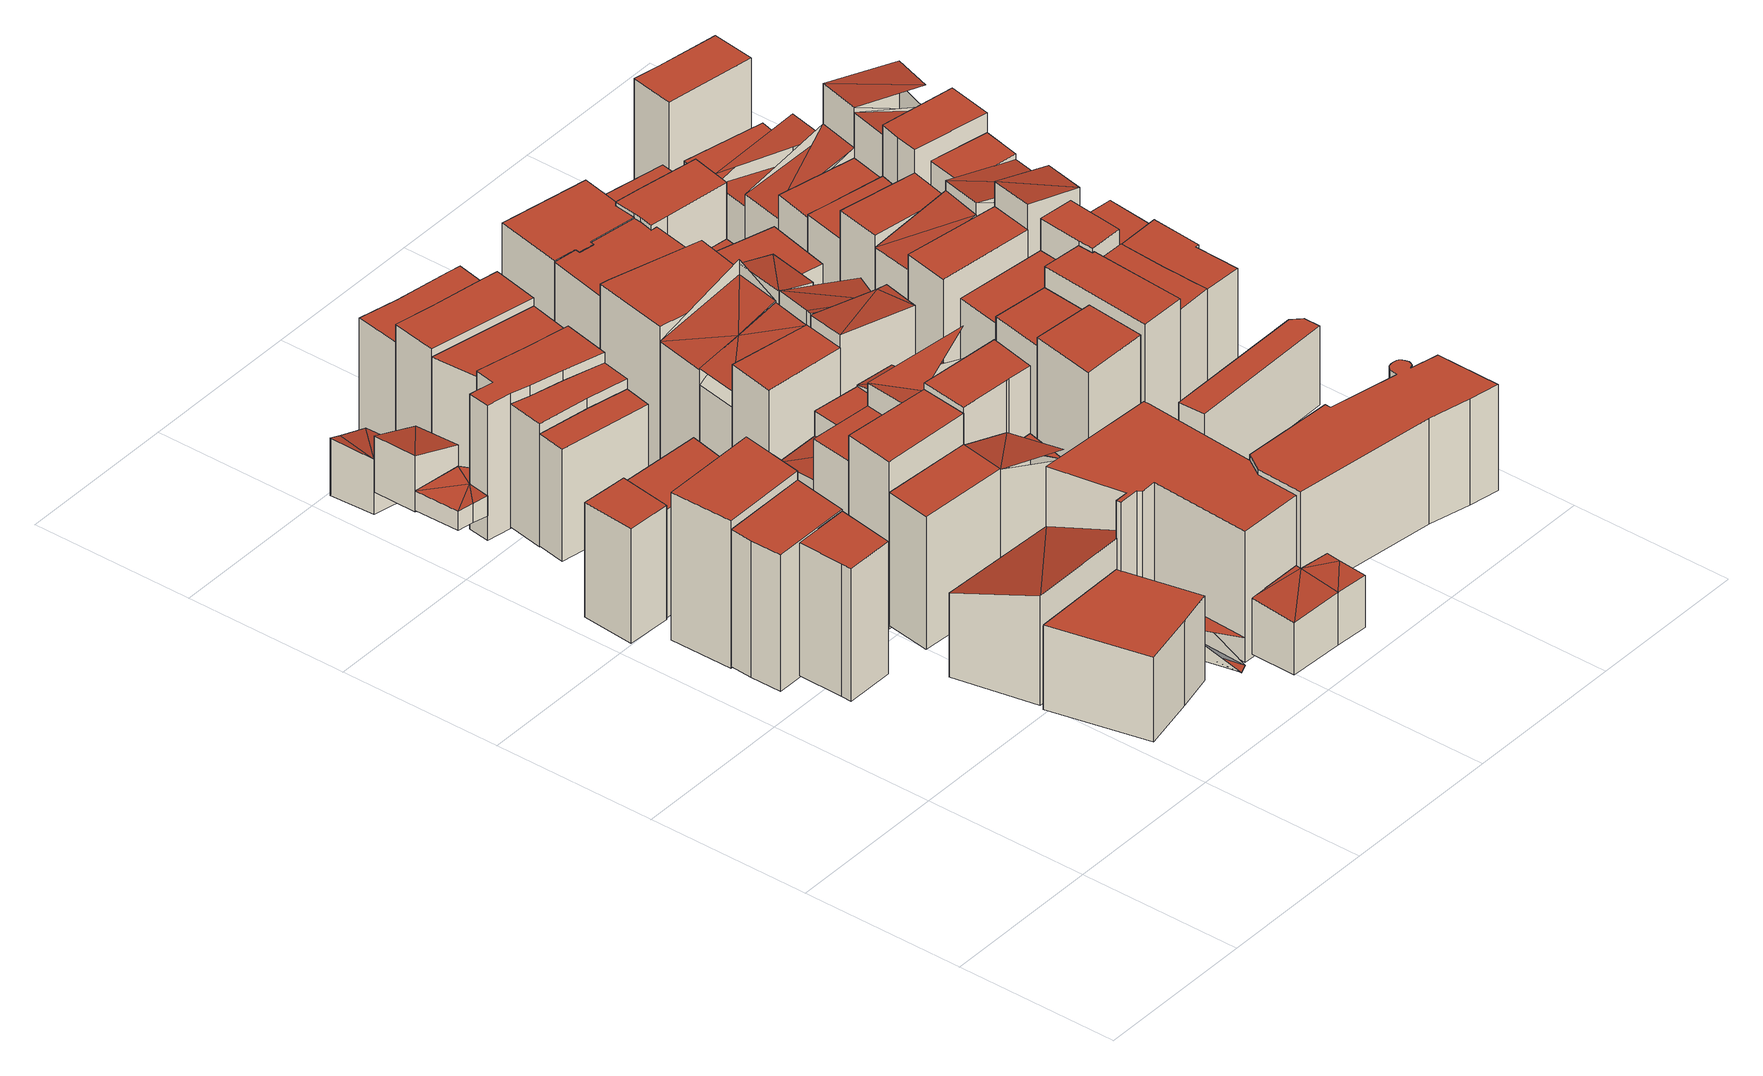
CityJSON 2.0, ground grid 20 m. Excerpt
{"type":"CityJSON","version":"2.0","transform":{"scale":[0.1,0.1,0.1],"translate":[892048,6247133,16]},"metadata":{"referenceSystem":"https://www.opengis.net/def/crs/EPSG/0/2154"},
"CityObjects":{
"building1":{"type":"Building","attributes":{"class":"Building"},"children":["building1-1"]},
"building1-1":{"type":"BuildingPart","parents":["building1"],"geometry":[{"type":"Solid","lod":"2.2","boundaries":[[[[0,1,2,3,4]],[[5,6,7,8,9]],[[9,8,3,4]],[[8,7,2,3]],[[7,6,1,2]],[[6,5,0,1]],[[5,9,4,0]]]],"semantics":{"surfaces":[{"type":"GroundSurface"},{"type":"RoofSurface"},{"type":"WallSurface","on_footprint_edge":true}],"values":[[0,1,2,2,2,2,2]]}}]},
"building2":{"type":"Building","attributes":{"class":"Building"},"children":["building2-1"]},
"building2-1":{"type":"BuildingPart","parents":["building2"],"geometry":[{"type":"Solid","lod":"2.2","boundaries":[[[[10,11,12,13,14]],[[15,16,17,18,19]],[[19,18,13,14]],[[18,17,12,13]],[[17,16,11,12]],[[16,15,10,11]],[[15,19,14,10]]]],"semantics":{"surfaces":[{"type":"GroundSurface"},{"type":"RoofSurface"},{"type":"WallSurface","on_footprint_edge":true}],"values":[[0,1,2,2,2,2,2]]}}]},
"building3":{"type":"Building","attributes":{"class":"Building"},"children":["building3-1"]},
"building3-1":{"type":"BuildingPart","parents":["building3"],"geometry":[{"type":"Solid","lod":"2.2","boundaries":[[[[20,21,22,23,24]],[[25,26,27,28,29]],[[29,28,23,24]],[[28,27,22,23]],[[27,26,21,22]],[[26,25,20,21]],[[25,29,24,20]]]],"semantics":{"surfaces":[{"type":"GroundSurface"},{"type":"RoofSurface"},{"type":"WallSurface","on_footprint_edge":true}],"values":[[0,1,2,2,2,2,2]]}}]},
"building4":{"type":"Building","attributes":{"class":"Building"},"children":["building4-1"]},
"building4-1":{"type":"BuildingPart","parents":["building4"],"geometry":[{"type":"Solid","lod":"2.2","boundaries":[[[[30,31,32,33]],[[34,35,36,37]],[[37,36,32,33]],[[36,35,31,32]],[[35,34,30,31]],[[34,37,33,30]]]],"semantics":{"surfaces":[{"type":"GroundSurface"},{"type":"RoofSurface"},{"type":"WallSurface","on_footprint_edge":true}],"values":[[0,1,2,2,2,2]]}}]},
"building5":{"type":"Building","attributes":{"class":"Building"},"children":["building5-1"]},
"building5-1":{"type":"BuildingPart","parents":["building5"],"geometry":[{"type":"Solid","lod":"2.2","boundaries":[[[[38,39,40,41]],[[42,43,44,45]],[[45,44,40,41]],[[44,43,39,40]],[[43,42,38,39]],[[42,45,41,38]]]],"semantics":{"surfaces":[{"type":"GroundSurface"},{"type":"RoofSurface"},{"type":"WallSurface","on_footprint_edge":true}],"values":[[0,1,2,2,2,2]]}}]},
"building6":{"type":"Building","attributes":{"class":"Building"},"children":["building6-1"]},
"building6-1":{"type":"BuildingPart","parents":["building6"],"geometry":[{"type":"Solid","lod":"2.2","boundaries":[[[[46,47,48,49,50]],[[51,52,53,54,55]],[[55,54,49,50]],[[54,53,48,49]],[[53,52,47,48]],[[52,51,46,47]],[[51,55,50,46]]]],"semantics":{"surfaces":[{"type":"GroundSurface"},{"type":"RoofSurface"},{"type":"WallSurface","on_footprint_edge":true}],"values":[[0,1,2,2,2,2,2]]}}]},
"building7":{"type":"Building","attributes":{"class":"Building"},"children":["building7-1"]},
"building7-1":{"type":"BuildingPart","parents":["building7"],"geometry":[{"type":"Solid","lod":"2.2","boundaries":[[[[56,57,58]],[[59,60,56]],[[59,56,61]],[[61,56,62]],[[58,62,56]],[[63,64,65,66,67,68,69]],[[58,57,68,69]],[[57,56,67,68]],[[56,60,66,67]],[[60,59,65,66]],[[59,61,64,65]],[[61,62,63,64]],[[62,58,69,63]]]],"semantics":{"surfaces":[{"type":"RoofSurface","rf_azimuth":214.14,"rf_slope":2.42},{"type":"GroundSurface"},{"type":"WallSurface","on_footprint_edge":true}],"values":[[0,0,0,0,0,1,2,2,2,2,2,2,2]]}}]},
"building8":{"type":"Building","attributes":{"class":"Building"},"children":["building8-1"]},
"building8-1":{"type":"BuildingPart","parents":["building8"],"geometry":[{"type":"Solid","lod":"2.2","boundaries":[[[[70,71,72]],[[73,72,71]],[[74,75,76,77]],[[73,71,76,77]],[[71,70,75,76]],[[70,72,74,75]],[[72,73,77,74]]]],"semantics":{"surfaces":[{"type":"RoofSurface","rf_azimuth":1.36,"rf_slope":14.33},{"type":"GroundSurface"},{"type":"WallSurface","on_footprint_edge":true}],"values":[[0,0,1,2,2,2,2]]}}]},
"building9":{"type":"Building","attributes":{"class":"Building"},"children":["building9-1"]},
"building9-1":{"type":"BuildingPart","parents":["building9"],"geometry":[{"type":"Solid","lod":"2.2","boundaries":[[[[78,79,80]],[[81,80,79]],[[82,83,84,85]],[[81,79,84,85]],[[79,78,83,84]],[[78,80,82,83]],[[80,81,85,82]]]],"semantics":{"surfaces":[{"type":"RoofSurface","rf_azimuth":89.77,"rf_slope":17.26},{"type":"GroundSurface"},{"type":"WallSurface","on_footprint_edge":true}],"values":[[0,0,1,2,2,2,2]]}}]},
"building10":{"type":"Building","attributes":{"class":"Building"},"children":["building10-1"]},
"building10-1":{"type":"BuildingPart","parents":["building10"],"geometry":[{"type":"Solid","lod":"2.2","boundaries":[[[[86,87,88]],[[89,88,87]],[[90,88,89]],[[91,92,93,94,95]],[[90,89,94,95]],[[89,87,93,94]],[[87,86,92,93]],[[86,88,91,92]],[[88,90,95,91]]]],"semantics":{"surfaces":[{"type":"RoofSurface","rf_azimuth":351.5,"rf_slope":15.85},{"type":"GroundSurface"},{"type":"WallSurface","on_footprint_edge":true}],"values":[[0,0,0,1,2,2,2,2,2]]}}]},
"building11":{"type":"Building","attributes":{"class":"Building"},"children":["building11-1"]},
"building11-1":{"type":"BuildingPart","parents":["building11"],"geometry":[{"type":"Solid","lod":"2.2","boundaries":[[[[96,97,98,99]],[[100,101,102,103]],[[103,102,98,99]],[[102,101,97,98]],[[101,100,96,97]],[[100,103,99,96]]]],"semantics":{"surfaces":[{"type":"GroundSurface"},{"type":"RoofSurface"},{"type":"WallSurface","on_footprint_edge":true}],"values":[[0,1,2,2,2,2]]}}]},
"building12":{"type":"Building","attributes":{"class":"Building"},"children":["building12-1"]},
"building12-1":{"type":"BuildingPart","parents":["building12"],"geometry":[{"type":"Solid","lod":"2.2","boundaries":[[[[104,105,106,107,108]],[[109,110,111,112,113]],[[113,112,107,108]],[[112,111,106,107]],[[111,110,105,106]],[[110,109,104,105]],[[109,113,108,104]]]],"semantics":{"surfaces":[{"type":"GroundSurface"},{"type":"RoofSurface"},{"type":"WallSurface","on_footprint_edge":true}],"values":[[0,1,2,2,2,2,2]]}}]},
"building13":{"type":"Building","attributes":{"class":"Building"},"children":["building13-1"]},
"building13-1":{"type":"BuildingPart","parents":["building13"],"geometry":[{"type":"Solid","lod":"2.2","boundaries":[[[[114,115,116,117]],[[118,119,120,121]],[[121,120,116,117]],[[120,119,115,116]],[[119,118,114,115]],[[118,121,117,114]]]],"semantics":{"surfaces":[{"type":"GroundSurface"},{"type":"RoofSurface"},{"type":"WallSurface","on_footprint_edge":true}],"values":[[0,1,2,2,2,2]]}}]},
"building14":{"type":"Building","attributes":{"class":"Building"},"children":["building14-1"]},
"building14-1":{"type":"BuildingPart","parents":["building14"],"geometry":[{"type":"MultiSurface","lod":"2.2","boundaries":[[[122,123,124]],[[125,126,127]],[[126,128,129,130]],[[125,123,129,130]],[[123,122,128,129]],[[122,126,128]],[[125,130,126]]],"semantics":{"surfaces":[{"type":"RoofSurface","rf_azimuth":191.94,"rf_slope":2.48},{"type":"RoofSurface","rf_azimuth":275.16,"rf_slope":9.39},{"type":"GroundSurface"},{"type":"WallSurface","on_footprint_edge":true}],"values":[0,1,2,3,3,3,3]}}]},
"building15":{"type":"Building","attributes":{"class":"Building"},"children":["building15-1"]},
"building15-1":{"type":"BuildingPart","parents":["building15"],"geometry":[{"type":"Solid","lod":"2.2","boundaries":[[[[131,132,133,134]],[[135,136,137,138]],[[138,137,133,134]],[[137,136,132,133]],[[136,135,131,132]],[[135,138,134,131]]]],"semantics":{"surfaces":[{"type":"GroundSurface"},{"type":"RoofSurface"},{"type":"WallSurface","on_footprint_edge":true}],"values":[[0,1,2,2,2,2]]}}]},
"building16":{"type":"Building","attributes":{"class":"Building"},"children":["building16-1"]},
"building16-1":{"type":"BuildingPart","parents":["building16"],"geometry":[{"type":"Solid","lod":"2.2","boundaries":[[[[139,140,141,142,143,144,145]],[[146,147,148,149,150,151,152]],[[152,151,144,145]],[[151,150,143,144]],[[150,149,142,143]],[[149,148,141,142]],[[148,147,140,141]],[[147,146,139,140]],[[146,152,145,139]]]],"semantics":{"surfaces":[{"type":"GroundSurface"},{"type":"RoofSurface"},{"type":"WallSurface","on_footprint_edge":true}],"values":[[0,1,2,2,2,2,2,2,2]]}}]},
"building17":{"type":"Building","attributes":{"class":"Building"},"children":["building17-1"]},
"building17-1":{"type":"BuildingPart","parents":["building17"],"geometry":[{"type":"Solid","lod":"2.2","boundaries":[[[[153,154,155,156,157,158,159,160,161,162]],[[163,164,165,166,167,168,169,170,171,172]],[[172,171,161,162]],[[171,170,160,161]],[[170,169,159,160]],[[169,168,158,159]],[[168,167,157,158]],[[167,166,156,157]],[[166,165,155,156]],[[165,164,154,155]],[[164,163,153,154]],[[163,172,162,153]]]],"semantics":{"surfaces":[{"type":"GroundSurface"},{"type":"RoofSurface"},{"type":"WallSurface","on_footprint_edge":true}],"values":[[0,1,2,2,2,2,2,2,2,2,2,2]]}}]},
"building18":{"type":"Building","attributes":{"class":"Building"},"children":["building18-1"]},
"building18-1":{"type":"BuildingPart","parents":["building18"],"geometry":[{"type":"Solid","lod":"2.2","boundaries":[[[[173,174,175]],[[176,175,174]],[[177,178,179,180]],[[176,174,179,180]],[[174,173,178,179]],[[173,175,177,178]],[[175,176,180,177]]]],"semantics":{"surfaces":[{"type":"RoofSurface","rf_azimuth":120.51,"rf_slope":11.02},{"type":"GroundSurface"},{"type":"WallSurface","on_footprint_edge":true}],"values":[[0,0,1,2,2,2,2]]}}]},
"building19":{"type":"Building","attributes":{"class":"Building"},"children":["building19-1"]},
"building19-1":{"type":"BuildingPart","parents":["building19"],"geometry":[{"type":"Solid","lod":"2.2","boundaries":[[[[181,182,183]],[[182,181,184]],[[185,183,182]],[[185,182,186]],[[186,187,185]],[[187,188,189,190,191,192,193]],[[186,182,192,193]],[[182,184,191,192]],[[184,181,190,191]],[[181,183,189,190]],[[183,185,188,189]],[[185,187,188]],[[186,193,187]]]],"semantics":{"surfaces":[{"type":"RoofSurface","rf_azimuth":339.1,"rf_slope":5.64},{"type":"GroundSurface"},{"type":"WallSurface","on_footprint_edge":true}],"values":[[0,0,0,0,0,1,2,2,2,2,2,2,2]]}}]},
"building20":{"type":"Building","attributes":{"class":"Building"},"children":["building20-1"]},
"building20-1":{"type":"BuildingPart","parents":["building20"],"geometry":[{"type":"Solid","lod":"2.2","boundaries":[[[[194,195,196,197,198,199]],[[200,201,202,203,204,205]],[[205,204,198,199]],[[204,203,197,198]],[[203,202,196,197]],[[202,201,195,196]],[[201,200,194,195]],[[200,205,199,194]]]],"semantics":{"surfaces":[{"type":"GroundSurface"},{"type":"RoofSurface"},{"type":"WallSurface","on_footprint_edge":true}],"values":[[0,1,2,2,2,2,2,2]]}}]},
"building21":{"type":"Building","attributes":{"class":"Building"},"children":["building21-1"]},
"building21-1":{"type":"BuildingPart","parents":["building21"],"geometry":[{"type":"Solid","lod":"2.2","boundaries":[[[[206,207,208]],[[209,210,211]],[[212,209,211]],[[206,211,210]],[[211,206,208]],[[208,213,211]],[[214,215,216,217,218,219,220,221]],[[208,207,220,221]],[[207,206,219,220]],[[206,210,218,219]],[[210,209,217,218]],[[209,212,216,217]],[[212,211,215,216]],[[211,213,214,215]],[[213,208,221,214]]]],"semantics":{"surfaces":[{"type":"RoofSurface","rf_azimuth":265.95,"rf_slope":5.2},{"type":"GroundSurface"},{"type":"WallSurface","on_footprint_edge":true}],"values":[[0,0,0,0,0,0,1,2,2,2,2,2,2,2,2]]}}]},
"building22":{"type":"Building","attributes":{"class":"Building"},"children":["building22-1"]},
"building22-1":{"type":"BuildingPart","parents":["building22"],"geometry":[{"type":"Solid","lod":"2.2","boundaries":[[[[222,223,224,225]],[[226,227,228,229]],[[229,228,224,225]],[[228,227,223,224]],[[227,226,222,223]],[[226,229,225,222]]]],"semantics":{"surfaces":[{"type":"GroundSurface"},{"type":"RoofSurface"},{"type":"WallSurface","on_footprint_edge":true}],"values":[[0,1,2,2,2,2]]}}]},
"building23":{"type":"Building","attributes":{"class":"Building"},"children":["building23-1"]},
"building23-1":{"type":"BuildingPart","parents":["building23"],"geometry":[{"type":"Solid","lod":"2.2","boundaries":[[[[230,231,232,233,234,235,236,237,238,239,240,241,242]],[[243,244,245,246,247,248,249,250,251,252,253,254,255]],[[255,254,241,242]],[[254,253,240,241]],[[253,252,239,240]],[[252,251,238,239]],[[251,250,237,238]],[[250,249,236,237]],[[249,248,235,236]],[[248,247,234,235]],[[247,246,233,234]],[[246,245,232,233]],[[245,244,231,232]],[[244,243,230,231]],[[243,255,242,230]]]],"semantics":{"surfaces":[{"type":"GroundSurface"},{"type":"RoofSurface"},{"type":"WallSurface","on_footprint_edge":true}],"values":[[0,1,2,2,2,2,2,2,2,2,2,2,2,2,2]]}}]},
"building24":{"type":"Building","attributes":{"class":"Building"},"children":["building24-1"]},
"building24-1":{"type":"BuildingPart","parents":["building24"],"geometry":[{"type":"MultiSurface","lod":"2.2","boundaries":[[[256,257,258]],[[259,260,261]],[[262,259,261]],[[258,263,256]],[[264,265,266,267,268,269]],[[258,257,268,269]],[[257,256,267,268]],[[256,259,266,267]],[[259,262,265,266]],[[262,261,264,265]],[[261,258,269,264]]],"semantics":{"surfaces":[{"type":"RoofSurface","rf_azimuth":349.62,"rf_slope":15.79},{"type":"RoofSurface","rf_azimuth":190.73,"rf_slope":2.85},{"type":"GroundSurface"},{"type":"WallSurface","on_footprint_edge":true}],"values":[0,1,1,0,2,3,3,3,3,3,3]}}]},
"building25":{"type":"Building","attributes":{"class":"Building"},"children":["building25-1"]},
"building25-1":{"type":"BuildingPart","parents":["building25"],"geometry":[{"type":"Solid","lod":"2.2","boundaries":[[[[270,271,272,273,274,275]],[[276,277,278,279,280,281]],[[281,280,274,275]],[[280,279,273,274]],[[279,278,272,273]],[[278,277,271,272]],[[277,276,270,271]],[[276,281,275,270]]]],"semantics":{"surfaces":[{"type":"GroundSurface"},{"type":"RoofSurface"},{"type":"WallSurface","on_footprint_edge":true}],"values":[[0,1,2,2,2,2,2,2]]}}]},
"building26":{"type":"Building","attributes":{"class":"Building"},"children":["building26-1"]},
"building26-1":{"type":"BuildingPart","parents":["building26"],"geometry":[{"type":"Solid","lod":"2.2","boundaries":[[[[282,283,284,285]],[[286,287,288,289]],[[289,288,284,285]],[[288,287,283,284]],[[287,286,282,283]],[[286,289,285,282]]]],"semantics":{"surfaces":[{"type":"GroundSurface"},{"type":"RoofSurface"},{"type":"WallSurface","on_footprint_edge":true}],"values":[[0,1,2,2,2,2]]}}]},
"building27":{"type":"Building","attributes":{"class":"Building"},"children":["building27-1"]},
"building27-1":{"type":"BuildingPart","parents":["building27"],"geometry":[{"type":"Solid","lod":"2.2","boundaries":[[[[290,291,292,293,294,295]],[[296,297,298,299,300,301]],[[301,300,294,295]],[[300,299,293,294]],[[299,298,292,293]],[[298,297,291,292]],[[297,296,290,291]],[[296,301,295,290]]]],"semantics":{"surfaces":[{"type":"GroundSurface"},{"type":"RoofSurface"},{"type":"WallSurface","on_footprint_edge":true}],"values":[[0,1,2,2,2,2,2,2]]}}]},
"building28":{"type":"Building","attributes":{"class":"Building"},"children":["building28-1"]},
"building28-1":{"type":"BuildingPart","parents":["building28"],"geometry":[{"type":"Solid","lod":"2.2","boundaries":[[[[302,303,304,305,306,307,308,309]],[[310,311,312,313,314,315,316,317]],[[317,316,308,309]],[[316,315,307,308]],[[315,314,306,307]],[[314,313,305,306]],[[313,312,304,305]],[[312,311,303,304]],[[311,310,302,303]],[[310,317,309,302]]]],"semantics":{"surfaces":[{"type":"GroundSurface"},{"type":"RoofSurface"},{"type":"WallSurface","on_footprint_edge":true}],"values":[[0,1,2,2,2,2,2,2,2,2]]}}]},
"building29":{"type":"Building","attributes":{"class":"Building"},"children":["building29-1"]},
"building29-1":{"type":"BuildingPart","parents":["building29"],"geometry":[{"type":"MultiSurface","lod":"2.2","boundaries":[[[318,319,320]],[[321,318,320]],[[322,323,324]],[[325,326,327,328,329]],[[320,319,328,329]],[[319,318,327,328]],[[318,323,326,327]],[[323,322,325,326]],[[322,320,329,325]]],"semantics":{"surfaces":[{"type":"RoofSurface","rf_azimuth":61.75,"rf_slope":1.28},{"type":"RoofSurface","rf_azimuth":349.17,"rf_slope":14.32},{"type":"GroundSurface"},{"type":"WallSurface","on_footprint_edge":true}],"values":[0,0,1,2,3,3,3,3,3]}}]},
"building30":{"type":"Building","attributes":{"class":"Building"},"children":["building30-1"]},
"building30-1":{"type":"BuildingPart","parents":["building30"],"geometry":[{"type":"MultiSurface","lod":"2.2","boundaries":[[[330,331,332]],[[333,332,331]],[[332,333,334]],[[335,336,337,338,339]],[[334,333,338,339]],[[333,340,337,338]],[[340,341,336,337]],[[341,332,335,336]],[[332,334,339,335]]],"semantics":{"surfaces":[{"type":"RoofSurface","rf_azimuth":166.73,"rf_slope":17.12},{"type":"GroundSurface"},{"type":"WallSurface","on_footprint_edge":true}],"values":[0,0,0,1,2,2,2,2,2]}}]},
"building31":{"type":"Building","attributes":{"class":"Building"},"children":["building31-1"]},
"building31-1":{"type":"BuildingPart","parents":["building31"],"geometry":[{"type":"Solid","lod":"2.2","boundaries":[[[[342,343,344]],[[345,344,343]],[[346,347,348,349]],[[345,343,348,349]],[[343,342,347,348]],[[342,344,346,347]],[[344,345,349,346]]]],"semantics":{"surfaces":[{"type":"RoofSurface","rf_azimuth":80.24,"rf_slope":13.51},{"type":"GroundSurface"},{"type":"WallSurface","on_footprint_edge":true}],"values":[[0,0,1,2,2,2,2]]}}]},
"building32":{"type":"Building","attributes":{"class":"Building"},"children":["building32-1"]},
"building32-1":{"type":"BuildingPart","parents":["building32"],"geometry":[{"type":"MultiSurface","lod":"2.2","boundaries":[[[350,351,332]],[[352,350,332]],[[353,352,332]],[[354,355,356,357,358]],[[332,351,357,358]],[[351,350,356,357]],[[350,359,355,356]],[[359,353,354,355]],[[353,332,358,354]]],"semantics":{"surfaces":[{"type":"RoofSurface","rf_azimuth":167.87,"rf_slope":19.15},{"type":"GroundSurface"},{"type":"WallSurface","on_footprint_edge":true}],"values":[0,0,0,1,2,2,2,2,2]}}]},
"building33":{"type":"Building","attributes":{"class":"Building"},"children":["building33-1"]},
"building33-1":{"type":"BuildingPart","parents":["building33"],"geometry":[{"type":"Solid","lod":"2.2","boundaries":[[[[360,361,362]],[[363,362,361]],[[364,365,366,367]],[[363,361,366,367]],[[361,360,365,366]],[[360,362,364,365]],[[362,363,367,364]]]],"semantics":{"surfaces":[{"type":"RoofSurface","rf_azimuth":58.1,"rf_slope":9.12},{"type":"GroundSurface"},{"type":"WallSurface","on_footprint_edge":true}],"values":[[0,0,1,2,2,2,2]]}}]},
"building34":{"type":"Building","attributes":{"class":"Building"},"children":["building34-1"]},
"building34-1":{"type":"BuildingPart","parents":["building34"],"geometry":[{"type":"Solid","lod":"2.2","boundaries":[[[[368,369,370]],[[371,368,372]],[[370,372,368]],[[373,374,375,376,377]],[[370,369,376,377]],[[369,368,375,376]],[[368,371,374,375]],[[371,372,373,374]],[[372,370,377,373]]]],"semantics":{"surfaces":[{"type":"RoofSurface","rf_azimuth":347.65,"rf_slope":9.28},{"type":"GroundSurface"},{"type":"WallSurface","on_footprint_edge":true}],"values":[[0,0,0,1,2,2,2,2,2]]}}]},
"building35":{"type":"Building","attributes":{"class":"Building"},"children":["building35-1"]},
"building35-1":{"type":"BuildingPart","parents":["building35"],"geometry":[{"type":"Solid","lod":"2.2","boundaries":[[[[378,379,380,381,382]],[[383,384,385,386,387]],[[387,386,381,382]],[[386,385,380,381]],[[385,384,379,380]],[[384,383,378,379]],[[383,387,382,378]]]],"semantics":{"surfaces":[{"type":"GroundSurface"},{"type":"RoofSurface"},{"type":"WallSurface","on_footprint_edge":true}],"values":[[0,1,2,2,2,2,2]]}}]},
"building36":{"type":"Building","attributes":{"class":"Building"},"children":["building36-1"]},
"building36-1":{"type":"BuildingPart","parents":["building36"],"geometry":[{"type":"Solid","lod":"2.2","boundaries":[[[[388,389,390,391]],[[392,393,394,395]],[[395,394,390,391]],[[394,393,389,390]],[[393,392,388,389]],[[392,395,391,388]]]],"semantics":{"surfaces":[{"type":"GroundSurface"},{"type":"RoofSurface"},{"type":"WallSurface","on_footprint_edge":true}],"values":[[0,1,2,2,2,2]]}}]},
"building37":{"type":"Building","attributes":{"class":"Building"},"children":["building37-1"]},
"building37-1":{"type":"BuildingPart","parents":["building37"],"geometry":[{"type":"Solid","lod":"2.2","boundaries":[[[[396,397,398]],[[399,396,398]],[[400,401,402,403]],[[398,397,402,403]],[[397,396,401,402]],[[396,399,400,401]],[[399,398,403,400]]]],"semantics":{"surfaces":[{"type":"RoofSurface","rf_azimuth":350,"rf_slope":13.06},{"type":"GroundSurface"},{"type":"WallSurface","on_footprint_edge":true}],"values":[[0,0,1,2,2,2,2]]}}]},
"building38":{"type":"Building","attributes":{"class":"Building"},"children":["building38-1"]},
"building38-1":{"type":"BuildingPart","parents":["building38"],"geometry":[{"type":"MultiSurface","lod":"2.2","boundaries":[[[404,405,406]],[[407,408,409]],[[410,408,407]],[[411,408,410]],[[412,413,414,415,416,417]],[[411,410,416,417]],[[410,407,415,416]],[[407,405,414,415]],[[405,404,413,414]],[[404,406,412,413]],[[406,411,417,412]]],"semantics":{"surfaces":[{"type":"RoofSurface","rf_azimuth":347.18,"rf_slope":13.83},{"type":"RoofSurface","rf_azimuth":349.95,"rf_slope":18.27},{"type":"GroundSurface"},{"type":"WallSurface","on_footprint_edge":true}],"values":[0,1,1,1,2,3,3,3,3,3,3]}}]},
"building39":{"type":"Building","attributes":{"class":"Building"},"children":["building39-1"]},
"building39-1":{"type":"BuildingPart","parents":["building39"],"geometry":[{"type":"Solid","lod":"2.2","boundaries":[[[[418,419,420,421,422,423,424,425,426,427,428,429,430,431,432,433,434,435,436,437,438,439,440,441]],[[442,443,444,445,446,447,448,449,450,451,452,453,454,455,456,457,458,459,460,461,462,463,464,465]],[[465,464,440,441]],[[464,463,439,440]],[[463,462,438,439]],[[462,461,437,438]],[[461,460,436,437]],[[460,459,435,436]],[[459,458,434,435]],[[458,457,433,434]],[[457,456,432,433]],[[456,455,431,432]],[[455,454,430,431]],[[454,453,429,430]],[[453,452,428,429]],[[452,451,427,428]],[[451,450,426,427]],[[450,449,425,426]],[[449,448,424,425]],[[448,447,423,424]],[[447,446,422,423]],[[446,445,421,422]],[[445,444,420,421]],[[444,443,419,420]],[[443,442,418,419]],[[442,465,441,418]]]],"semantics":{"surfaces":[{"type":"GroundSurface"},{"type":"RoofSurface"},{"type":"WallSurface","on_footprint_edge":true}],"values":[[0,1,2,2,2,2,2,2,2,2,2,2,2,2,2,2,2,2,2,2,2,2,2,2,2,2]]}}]},
"building40":{"type":"Building","attributes":{"class":"Building"},"children":["building40-1"]},
"building40-1":{"type":"BuildingPart","parents":["building40"],"geometry":[{"type":"Solid","lod":"2.2","boundaries":[[[[466,467,468,469,470,471,472,473,474,475,476,477]],[[478,479,480,481,482,483,484,485,486,487,488,489]],[[489,488,476,477]],[[488,487,475,476]],[[487,486,474,475]],[[486,485,473,474]],[[485,484,472,473]],[[484,483,471,472]],[[483,482,470,471]],[[482,481,469,470]],[[481,480,468,469]],[[480,479,467,468]],[[479,478,466,467]],[[478,489,477,466]]]],"semantics":{"surfaces":[{"type":"GroundSurface"},{"type":"RoofSurface"},{"type":"WallSurface","on_footprint_edge":true}],"values":[[0,1,2,2,2,2,2,2,2,2,2,2,2,2]]}}]},
"building41":{"type":"Building","attributes":{"class":"Building"},"children":["building41-1"]},
"building41-1":{"type":"BuildingPart","parents":["building41"],"geometry":[{"type":"Solid","lod":"2.2","boundaries":[[[[390,389,490,491]],[[492,493,494,495]],[[495,494,490,491]],[[494,493,389,490]],[[493,492,390,389]],[[492,495,491,390]]]],"semantics":{"surfaces":[{"type":"GroundSurface"},{"type":"RoofSurface"},{"type":"WallSurface","on_footprint_edge":true}],"values":[[0,1,2,2,2,2]]}}]},
"building42":{"type":"Building","attributes":{"class":"Building"},"children":["building42-1"]},
"building42-1":{"type":"BuildingPart","parents":["building42"],"geometry":[{"type":"Solid","lod":"2.2","boundaries":[[[[496,497,498,499,500,501,502,503,504,505]],[[506,507,508,509,510,511,512,513,514,515]],[[515,514,504,505]],[[514,513,503,504]],[[513,512,502,503]],[[512,511,501,502]],[[511,510,500,501]],[[510,509,499,500]],[[509,508,498,499]],[[508,507,497,498]],[[507,506,496,497]],[[506,515,505,496]]]],"semantics":{"surfaces":[{"type":"GroundSurface"},{"type":"RoofSurface"},{"type":"WallSurface","on_footprint_edge":true}],"values":[[0,1,2,2,2,2,2,2,2,2,2,2]]}}]},
"building43":{"type":"Building","attributes":{"class":"Building"},"children":["building43-1"]},
"building43-1":{"type":"BuildingPart","parents":["building43"],"geometry":[{"type":"Solid","lod":"2.2","boundaries":[[[[516,517,518,519,520,521]],[[522,523,524,525,526,527]],[[527,526,520,521]],[[526,525,519,520]],[[525,524,518,519]],[[524,523,517,518]],[[523,522,516,517]],[[522,527,521,516]]]],"semantics":{"surfaces":[{"type":"GroundSurface"},{"type":"RoofSurface"},{"type":"WallSurface","on_footprint_edge":true}],"values":[[0,1,2,2,2,2,2,2]]}}]},
"building44":{"type":"Building","attributes":{"class":"Building"},"children":["building44-1"]},
"building44-1":{"type":"BuildingPart","parents":["building44"],"geometry":[{"type":"Solid","lod":"2.2","boundaries":[[[[528,529,530,531]],[[532,533,534,535]],[[535,534,530,531]],[[534,533,529,530]],[[533,532,528,529]],[[532,535,531,528]]]],"semantics":{"surfaces":[{"type":"GroundSurface"},{"type":"RoofSurface"},{"type":"WallSurface","on_footprint_edge":true}],"values":[[0,1,2,2,2,2]]}}]},
"building45":{"type":"Building","attributes":{"class":"Building"},"children":["building45-1"]},
"building45-1":{"type":"BuildingPart","parents":["building45"],"geometry":[{"type":"Solid","lod":"2.2","boundaries":[[[[536,537,538,539,540,541]],[[542,543,544,545,546,547]],[[547,546,540,541]],[[546,545,539,540]],[[545,544,538,539]],[[544,543,537,538]],[[543,542,536,537]],[[542,547,541,536]]]],"semantics":{"surfaces":[{"type":"GroundSurface"},{"type":"RoofSurface"},{"type":"WallSurface","on_footprint_edge":true}],"values":[[0,1,2,2,2,2,2,2]]}}]},
"building46":{"type":"Building","attributes":{"class":"Building"},"children":["building46-1"]},
"building46-1":{"type":"BuildingPart","parents":["building46"],"geometry":[{"type":"Solid","lod":"2.2","boundaries":[[[[548,549,550,551,552]],[[553,554,555,556,557]],[[557,556,551,552]],[[556,555,550,551]],[[555,554,549,550]],[[554,553,548,549]],[[553,557,552,548]]]],"semantics":{"surfaces":[{"type":"GroundSurface"},{"type":"RoofSurface"},{"type":"WallSurface","on_footprint_edge":true}],"values":[[0,1,2,2,2,2,2]]}}]},
"building47":{"type":"Building","attributes":{"class":"Building"},"children":["building47-1"]},
"building47-1":{"type":"BuildingPart","parents":["building47"],"geometry":[{"type":"Solid","lod":"2.2","boundaries":[[[[558,559,560,561]],[[562,563,564,565]],[[565,564,560,561]],[[564,563,559,560]],[[563,562,558,559]],[[562,565,561,558]]]],"semantics":{"surfaces":[{"type":"GroundSurface"},{"type":"RoofSurface"},{"type":"WallSurface","on_footprint_edge":true}],"values":[[0,1,2,2,2,2]]}}]},
"building48":{"type":"Building","attributes":{"class":"Building"},"children":["building48-1"]},
"building48-1":{"type":"BuildingPart","parents":["building48"],"geometry":[{"type":"Solid","lod":"2.2","boundaries":[[[[566,567,568,569,570,571,572]],[[573,574,575,576,577,578,579]],[[579,578,571,572]],[[578,577,570,571]],[[577,576,569,570]],[[576,575,568,569]],[[575,574,567,568]],[[574,573,566,567]],[[573,579,572,566]]]],"semantics":{"surfaces":[{"type":"GroundSurface"},{"type":"RoofSurface"},{"type":"WallSurface","on_footprint_edge":true}],"values":[[0,1,2,2,2,2,2,2,2]]}}]},
"building49":{"type":"Building","attributes":{"class":"Building"},"children":["building49-1"]},
"building49-1":{"type":"BuildingPart","parents":["building49"],"geometry":[{"type":"Solid","lod":"2.2","boundaries":[[[[580,581,582,583]],[[584,585,586,587]],[[587,586,582,583]],[[586,585,581,582]],[[585,584,580,581]],[[584,587,583,580]]]],"semantics":{"surfaces":[{"type":"GroundSurface"},{"type":"RoofSurface"},{"type":"WallSurface","on_footprint_edge":true}],"values":[[0,1,2,2,2,2]]}}]},
"building50":{"type":"Building","attributes":{"class":"Building"},"children":["building50-1"]},
"building50-1":{"type":"BuildingPart","parents":["building50"],"geometry":[{"type":"Solid","lod":"2.2","boundaries":[[[[588,589,590,591,592,593,594,595]],[[596,597,598,599,600,601,602,603]],[[603,602,594,595]],[[602,601,593,594]],[[601,600,592,593]],[[600,599,591,592]],[[599,598,590,591]],[[598,597,589,590]],[[597,596,588,589]],[[596,603,595,588]]]],"semantics":{"surfaces":[{"type":"GroundSurface"},{"type":"RoofSurface"},{"type":"WallSurface","on_footprint_edge":true}],"values":[[0,1,2,2,2,2,2,2,2,2]]}}]},
"building51":{"type":"Building","attributes":{"class":"Building"},"children":["building51-1"]},
"building51-1":{"type":"BuildingPart","parents":["building51"],"geometry":[{"type":"Solid","lod":"2.2","boundaries":[[[[604,605,606]],[[607,606,605]],[[608,609,610,611]],[[607,605,610,611]],[[605,604,609,610]],[[604,606,608,609]],[[606,607,611,608]]]],"semantics":{"surfaces":[{"type":"RoofSurface","rf_azimuth":171.03,"rf_slope":13.5},{"type":"GroundSurface"},{"type":"WallSurface","on_footprint_edge":true}],"values":[[0,0,1,2,2,2,2]]}}]},
"building52":{"type":"Building","attributes":{"class":"Building"},"children":["building52-1"]},
"building52-1":{"type":"BuildingPart","parents":["building52"],"geometry":[{"type":"MultiSurface","lod":"2.2","boundaries":[[[612,613,614]],[[615,612,614]],[[436,616,617,437]],[[614,613,617,437]],[[613,612,616,617]],[[612,618,436,616]],[[618,614,437,436]]],"semantics":{"surfaces":[{"type":"RoofSurface","rf_azimuth":199.46,"rf_slope":3.14},{"type":"GroundSurface"},{"type":"WallSurface","on_footprint_edge":true}],"values":[0,0,1,2,2,2,2]}}]},
"building53":{"type":"Building","attributes":{"class":"Building"},"children":["building53-1"]},
"building53-1":{"type":"BuildingPart","parents":["building53"],"geometry":[{"type":"Solid","lod":"2.2","boundaries":[[[[619,620,621,622,623]],[[624,625,626,627,628]],[[628,627,622,623]],[[627,626,621,622]],[[626,625,620,621]],[[625,624,619,620]],[[624,628,623,619]]]],"semantics":{"surfaces":[{"type":"GroundSurface"},{"type":"RoofSurface"},{"type":"WallSurface","on_footprint_edge":true}],"values":[[0,1,2,2,2,2,2]]}}]},
"building54":{"type":"Building","attributes":{"class":"Building"},"children":["building54-1"]},
"building54-1":{"type":"BuildingPart","parents":["building54"],"geometry":[{"type":"Solid","lod":"2.2","boundaries":[[[[629,630,631,632]],[[633,634,635,636]],[[636,635,631,632]],[[635,634,630,631]],[[634,633,629,630]],[[633,636,632,629]]]],"semantics":{"surfaces":[{"type":"GroundSurface"},{"type":"RoofSurface"},{"type":"WallSurface","on_footprint_edge":true}],"values":[[0,1,2,2,2,2]]}}]},
"building55":{"type":"Building","attributes":{"class":"Building"},"children":["building55-1"]},
"building55-1":{"type":"BuildingPart","parents":["building55"],"geometry":[{"type":"Solid","lod":"2.2","boundaries":[[[[637,638,639,640,641]],[[642,643,644,645,646]],[[646,645,640,641]],[[645,644,639,640]],[[644,643,638,639]],[[643,642,637,638]],[[642,646,641,637]]]],"semantics":{"surfaces":[{"type":"GroundSurface"},{"type":"RoofSurface"},{"type":"WallSurface","on_footprint_edge":true}],"values":[[0,1,2,2,2,2,2]]}}]},
"building56":{"type":"Building","attributes":{"class":"Building"},"children":["building56-1"]},
"building56-1":{"type":"BuildingPart","parents":["building56"],"geometry":[{"type":"Solid","lod":"2.2","boundaries":[[[[647,648,649,650,651,652,653,654,655]],[[656,657,658,659,660,661,662,663,664]],[[664,663,654,655]],[[663,662,653,654]],[[662,661,652,653]],[[661,660,651,652]],[[660,659,650,651]],[[659,658,649,650]],[[658,657,648,649]],[[657,656,647,648]],[[656,664,655,647]]]],"semantics":{"surfaces":[{"type":"GroundSurface"},{"type":"RoofSurface"},{"type":"WallSurface","on_footprint_edge":true}],"values":[[0,1,2,2,2,2,2,2,2,2,2]]}}]},
"building57":{"type":"Building","attributes":{"class":"Building"},"children":["building57-1"]},
"building57-1":{"type":"BuildingPart","parents":["building57"],"geometry":[{"type":"Solid","lod":"2.2","boundaries":[[[[665,666,667,668,669,670,671,672]],[[673,674,675,676,677,678,679,680]],[[680,679,671,672]],[[679,678,670,671]],[[678,677,669,670]],[[677,676,668,669]],[[676,675,667,668]],[[675,674,666,667]],[[674,673,665,666]],[[673,680,672,665]]]],"semantics":{"surfaces":[{"type":"GroundSurface"},{"type":"RoofSurface"},{"type":"WallSurface","on_footprint_edge":true}],"values":[[0,1,2,2,2,2,2,2,2,2]]}}]},
"building58":{"type":"Building","attributes":{"class":"Building"},"children":["building58-1"]},
"building58-1":{"type":"BuildingPart","parents":["building58"],"geometry":[{"type":"Solid","lod":"2.2","boundaries":[[[[681,682,683,684]],[[685,686,687,688]],[[688,687,683,684]],[[687,686,682,683]],[[686,685,681,682]],[[685,688,684,681]]]],"semantics":{"surfaces":[{"type":"GroundSurface"},{"type":"RoofSurface"},{"type":"WallSurface","on_footprint_edge":true}],"values":[[0,1,2,2,2,2]]}}]},
"building59":{"type":"Building","attributes":{"class":"Building"},"children":["building59-1"]},
"building59-1":{"type":"BuildingPart","parents":["building59"],"geometry":[{"type":"Solid","lod":"2.2","boundaries":[[[[689,690,691]],[[692,689,691]],[[693,694,695,696]],[[691,690,695,696]],[[690,689,694,695]],[[689,692,693,694]],[[692,691,696,693]]]],"semantics":{"surfaces":[{"type":"RoofSurface","rf_azimuth":348.5,"rf_slope":12.48},{"type":"GroundSurface"},{"type":"WallSurface","on_footprint_edge":true}],"values":[[0,0,1,2,2,2,2]]}}]},
"building60":{"type":"Building","attributes":{"class":"Building"},"children":["building60-1"]},
"building60-1":{"type":"BuildingPart","parents":["building60"],"geometry":[{"type":"Solid","lod":"2.2","boundaries":[[[[697,698,699,700,701,702,703]],[[704,705,706,707,708,709,710]],[[710,709,702,703]],[[709,708,701,702]],[[708,707,700,701]],[[707,706,699,700]],[[706,705,698,699]],[[705,704,697,698]],[[704,710,703,697]]]],"semantics":{"surfaces":[{"type":"GroundSurface"},{"type":"RoofSurface"},{"type":"WallSurface","on_footprint_edge":true}],"values":[[0,1,2,2,2,2,2,2,2]]}}]},
"building61":{"type":"Building","attributes":{"class":"Building"},"children":["building61-1"]},
"building61-1":{"type":"BuildingPart","parents":["building61"],"geometry":[{"type":"MultiSurface","lod":"2.2","boundaries":[[[711,712,713]],[[714,711,713]],[[715,716,717,718]],[[719,712,717,718]],[[712,711,716,717]],[[711,720,715,716]],[[720,719,718,715]]],"semantics":{"surfaces":[{"type":"RoofSurface","rf_azimuth":349.98,"rf_slope":13.56},{"type":"GroundSurface"},{"type":"WallSurface","on_footprint_edge":true}],"values":[0,0,1,2,2,2,2]}}]},
"building62":{"type":"Building","attributes":{"class":"Building"},"children":["building62-1"]},
"building62-1":{"type":"BuildingPart","parents":["building62"],"geometry":[{"type":"MultiSurface","lod":"2.2","boundaries":[[[721,722,723]],[[724,725,726]],[[727,728,729,730]],[[723,722,729,730]],[[722,725,728,729]],[[725,724,727,728]],[[724,723,730,727]]],"semantics":{"surfaces":[{"type":"RoofSurface","rf_azimuth":166.95,"rf_slope":15.31},{"type":"RoofSurface","rf_azimuth":166.25,"rf_slope":15.93},{"type":"GroundSurface"},{"type":"WallSurface","on_footprint_edge":true}],"values":[0,1,2,3,3,3,3]}}]},
"building63":{"type":"Building","attributes":{"class":"Building"},"children":["building63-1"]},
"building63-1":{"type":"BuildingPart","parents":["building63"],"geometry":[{"type":"Solid","lod":"2.2","boundaries":[[[[731,732,733,734]],[[735,736,737,738]],[[738,737,733,734]],[[737,736,732,733]],[[736,735,731,732]],[[735,738,734,731]]]],"semantics":{"surfaces":[{"type":"GroundSurface"},{"type":"RoofSurface"},{"type":"WallSurface","on_footprint_edge":true}],"values":[[0,1,2,2,2,2]]}}]},
"building64":{"type":"Building","attributes":{"class":"Building"},"children":["building64-1"]},
"building64-1":{"type":"BuildingPart","parents":["building64"],"geometry":[{"type":"MultiSurface","lod":"2.2","boundaries":[[[739,740,721]],[[741,742,743]],[[744,745,746,747]],[[741,743,746,747]],[[743,739,745,746]],[[739,721,744,745]],[[721,741,747,744]]],"semantics":{"surfaces":[{"type":"RoofSurface","rf_azimuth":163.29,"rf_slope":15.53},{"type":"RoofSurface","rf_azimuth":163.17,"rf_slope":13.35},{"type":"GroundSurface"},{"type":"WallSurface","on_footprint_edge":true}],"values":[0,1,2,3,3,3,3]}}]},
"building65":{"type":"Building","attributes":{"class":"Building"},"children":["building65-1"]},
"building65-1":{"type":"BuildingPart","parents":["building65"],"geometry":[{"type":"Solid","lod":"2.2","boundaries":[[[[748,749,750,751,752]],[[753,754,755,756,757]],[[757,756,751,752]],[[756,755,750,751]],[[755,754,749,750]],[[754,753,748,749]],[[753,757,752,748]]]],"semantics":{"surfaces":[{"type":"GroundSurface"},{"type":"RoofSurface"},{"type":"WallSurface","on_footprint_edge":true}],"values":[[0,1,2,2,2,2,2]]}}]},
"building66":{"type":"Building","attributes":{"class":"Building"},"children":["building66-1"]},
"building66-1":{"type":"BuildingPart","parents":["building66"],"geometry":[{"type":"Solid","lod":"2.2","boundaries":[[[[758,759,760,761]],[[762,763,743,764]],[[764,743,760,761]],[[743,763,759,760]],[[763,762,758,759]],[[762,764,761,758]]]],"semantics":{"surfaces":[{"type":"GroundSurface"},{"type":"RoofSurface"},{"type":"WallSurface","on_footprint_edge":true}],"values":[[0,1,2,2,2,2]]}}]},
"building67":{"type":"Building","attributes":{"class":"Building"},"children":["building67-1"]},
"building67-1":{"type":"BuildingPart","parents":["building67"],"geometry":[{"type":"MultiSurface","lod":"2.2","boundaries":[[[765,766,767]],[[768,769,770]],[[771,772,773,774]],[[768,770,773,774]],[[770,765,772,773]],[[765,767,771,772]],[[767,768,774,771]]],"semantics":{"surfaces":[{"type":"RoofSurface","rf_azimuth":347.49,"rf_slope":14.21},{"type":"RoofSurface","rf_azimuth":344.84,"rf_slope":9.89},{"type":"GroundSurface"},{"type":"WallSurface","on_footprint_edge":true}],"values":[0,1,2,3,3,3,3]}}]},
"building68":{"type":"Building","attributes":{"class":"Building"},"children":["building68-1"]},
"building68-1":{"type":"BuildingPart","parents":["building68"],"geometry":[{"type":"MultiSurface","lod":"2.2","boundaries":[[[775,776,777]],[[778,777,776]],[[779,780,781,782]],[[778,776,781,782]],[[776,783,780,781]],[[783,784,779,780]],[[784,778,782,779]]],"semantics":{"surfaces":[{"type":"RoofSurface","rf_azimuth":345.5,"rf_slope":11.59},{"type":"GroundSurface"},{"type":"WallSurface","on_footprint_edge":true}],"values":[0,0,1,2,2,2,2]}}]},
"building69":{"type":"Building","attributes":{"class":"Building"},"children":["building69-1"]},
"building69-1":{"type":"BuildingPart","parents":["building69"],"geometry":[{"type":"Solid","lod":"2.2","boundaries":[[[[785,786,787,788,789]],[[790,791,792,793,794]],[[794,793,788,789]],[[793,792,787,788]],[[792,791,786,787]],[[791,790,785,786]],[[790,794,789,785]]]],"semantics":{"surfaces":[{"type":"GroundSurface"},{"type":"RoofSurface"},{"type":"WallSurface","on_footprint_edge":true}],"values":[[0,1,2,2,2,2,2]]}}]}
},
"vertices":[
[130,415,30],[61,416,30],[60,360,30],[59,347,30],[119,347,30],[130,415,198],[61,416,198],[60,360,198],[59,347,198],[119,347,198],
[33,482,27],[31,454,27],[31,416,27],[130,415,27],[141,482,27],[33,482,200],[31,454,200],[31,416,200],[130,415,200],[141,482,200],
[8,592,19],[62,589,19],[71,652,19],[45,654,19],[14,657,19],[8,592,164],[62,589,164],[71,652,164],[45,654,164],[14,657,164],
[33,560,24],[33,482,24],[141,482,24],[154,559,24],[33,560,211],[33,482,211],[141,482,211],[154,559,211],
[71,652,21],[62,589,21],[162,584,21],[175,644,21],[71,652,158],[62,589,158],[162,584,158],[175,644,158],
[191,203,10],[218,81,10],[286,95,10],[332,106,10],[311,204,10],[191,203,117],[218,81,117],[286,95,117],[332,106,117],[311,204,117],
[63,845,71],[93,839,72],[78,872,72],[41,823,69],[59,819,70],[21,827,69],[20,882,70],[20,882,45],[21,827,45],[41,823,45],[59,819,45],[63,845,45],[93,839,45],[78,872,45],
[78,872,99],[75,925,100],[20,882,114],[21,936,114],[20,882,43],[78,872,43],[75,925,43],[21,936,43],
[166,305,125],[186,203,157],[312,296,128],[328,204,156],[312,296,18],[166,305,18],[186,203,18],[328,204,18],
[75,925,69],[69,985,73],[21,936,84],[32,989,83],[19,991,87],[21,936,14],[75,925,14],[69,985,14],[32,989,14],[19,991,14],
[283,332,33],[292,387,33],[181,395,33],[172,340,33],[283,332,201],[292,387,201],[181,395,201],[172,340,201],
[196,747,17],[145,758,17],[81,769,17],[75,735,17],[189,714,17],[196,747,159],[145,758,159],[81,769,159],[75,735,159],[189,714,159],
[181,395,28],[292,387,28],[299,444,28],[190,455,28],[181,395,240],[292,387,240],[299,444,240],[190,455,240],
[356,143,69],[326,135,68],[352,69,69],[341,65,33],[352,69,34],[326,135,45],[356,143,34],[326,135,34],[341,65,34],
[268,447,26],[275,498,26],[197,506,26],[190,455,26],[268,447,208],[275,498,208],[197,506,208],[190,455,208],
[112,806,16],[89,813,16],[81,769,16],[145,758,16],[196,747,16],[203,782,16],[153,796,16],[112,806,172],[89,813,172],[81,769,172],[145,758,172],[196,747,172],[203,782,172],[153,796,172],
[215,839,14],[160,850,14],[98,864,14],[93,839,14],[63,845,14],[59,819,14],[89,813,14],[112,806,14],[153,796,14],[203,782,14],[215,839,185],[160,850,185],[98,864,185],[93,839,185],[63,845,185],[59,819,185],[89,813,185],[112,806,185],[153,796,185],[203,782,185],
[197,506,156],[250,501,163],[205,558,149],[257,552,155],[205,558,24],[197,506,24],[250,501,24],[257,552,24],
[312,198,73],[329,174,71],[337,198,71],[320,162,71],[340,193,70],[358,173,68],[359,193,69],[340,193,69],[337,198,69],[312,198,69],[320,162,69],[329,174,69],[358,173,69],
[227,893,11],[109,917,11],[95,920,11],[98,864,11],[160,850,11],[215,839,11],[227,893,178],[109,917,178],[95,920,178],[98,864,178],[160,850,178],[215,839,178],
[429,10,109],[469,7,109],[469,40,112],[362,69,114],[361,13,109],[432,61,114],[432,67,115],[469,56,114],[469,56,43],[432,61,43],[432,67,43],[362,69,43],[361,13,43],[429,10,43],[469,7,43],[469,40,43],
[308,494,88],[316,544,88],[257,552,88],[250,501,88],[308,494,187],[316,544,187],[257,552,187],[250,501,187],
[352,69,38],[432,67,38],[435,119,38],[449,141,38],[460,280,38],[460,287,38],[312,296,38],[328,204,38],[311,204,38],[312,198,38],[337,198,38],[340,193,38],[359,193,38],[352,69,204],[432,67,204],[435,119,204],[449,141,204],[460,280,204],[460,287,204],[312,296,204],[328,204,204],[311,204,204],[312,198,204],[337,198,204],[340,193,204],[359,193,204],
[355,381,182],[292,387,200],[283,332,200],[358,381,161],[355,381,161],[377,325,161],[389,378,162],[377,325,174],[377,325,55],[389,378,55],[358,381,55],[355,381,55],[292,387,55],[283,332,55],
[239,950,9],[219,954,9],[155,965,9],[105,975,9],[95,920,9],[227,893,9],[239,950,188],[219,954,188],[155,965,188],[105,975,188],[95,920,188],[227,893,188],
[321,570,24],[330,621,24],[230,638,24],[219,582,24],[321,570,221],[330,621,221],[230,638,221],[219,582,221],
[389,378,74],[401,434,74],[299,444,74],[292,387,74],[355,381,74],[358,381,74],[389,378,248],[401,434,248],[299,444,248],[292,387,248],[355,381,248],[358,381,248],
[167,1022,7],[118,1033,7],[109,974,7],[155,965,7],[219,954,7],[239,950,7],[251,1008,7],[236,1011,7],[167,1022,161],[118,1033,161],[109,974,161],[155,965,161],[219,954,161],[239,950,161],[251,1008,161],[236,1011,161],
[275,498,237],[268,447,239],[299,444,238],[412,483,236],[401,434,196],[412,483,195],[299,444,222],[401,434,73],[412,483,73],[275,498,73],[268,447,73],[299,444,73],
[239,687,188],[230,638,188],[290,678,204],[330,621,220],[341,670,220],[290,678,22],[239,687,22],[230,638,22],[330,621,22],[341,670,22],[230,638,167],[239,687,167],
[364,538,189],[316,544,189],[357,488,200],[308,494,201],[357,488,138],[364,538,138],[316,544,138],[308,494,138],
[252,749,186],[239,687,186],[353,727,222],[341,670,222],[341,670,20],[353,727,20],[252,749,20],[239,687,20],[290,678,20],[353,727,241],
[357,488,179],[412,483,175],[364,538,172],[423,530,168],[364,538,66],[357,488,66],[412,483,66],[423,530,66],
[421,602,222],[329,615,237],[321,570,237],[435,601,220],[425,556,220],[425,556,67],[435,601,67],[421,602,67],[329,615,67],[321,570,67],
[372,723,13],[392,807,13],[280,839,13],[270,841,13],[252,749,13],[372,723,205],[392,807,205],[280,839,205],[270,841,205],[252,749,205],
[502,325,73],[509,397,73],[433,404,73],[418,326,73],[502,325,246],[509,397,246],[433,404,246],[418,326,246],
[340,665,237],[384,656,227],[397,718,226],[353,727,236],[353,727,115],[340,665,115],[384,656,115],[397,718,115],
[435,601,192],[445,643,192],[421,602,195],[340,665,238],[421,602,208],[445,643,203],[330,621,239],[329,615,239],[421,602,64],[435,601,64],[445,643,64],[340,665,64],[330,621,64],[329,615,64],
[672,117,77],[671,120,77],[669,123,77],[667,124,77],[663,125,77],[659,125,77],[655,124,77],[653,122,77],[650,119,77],[648,109,77],[563,127,77],[563,134,77],[449,141,77],[435,119,77],[432,61,77],[611,37,77],[662,25,77],[699,18,77],[700,97,77],[665,105,77],[668,106,77],[671,107,77],[672,110,77],[673,113,77],[672,117,211],[671,120,211],[669,123,211],[667,124,211],[663,125,211],[659,125,211],[655,124,211],[653,122,211],[650,119,211],[648,109,211],[563,127,211],[563,134,211],[449,141,211],[435,119,211],[432,61,211],[611,37,211],[662,25,211],[699,18,211],[700,97,211],[665,105,211],[668,106,211],[671,107,211],[672,110,211],[673,113,211],
[394,896,10],[334,905,10],[333,900,10],[314,903,10],[315,909,10],[286,913,10],[270,841,10],[280,839,10],[385,809,10],[397,869,10],[389,870,10],[393,887,10],[394,896,190],[334,905,190],[333,900,190],[314,903,190],[315,909,190],[286,913,190],[270,841,190],[280,839,190],[385,809,190],[397,869,190],[389,870,190],[393,887,190],
[515,460,73],[446,468,73],[433,404,235],[509,397,235],[515,460,235],[446,468,235],
[394,896,7],[398,923,7],[402,922,7],[413,974,7],[303,995,7],[286,913,7],[315,909,7],[314,903,7],[333,900,7],[334,905,7],[394,896,191],[398,923,191],[402,922,191],[413,974,191],[303,995,191],[286,913,191],[315,909,191],[314,903,191],[333,900,191],[334,905,191],
[502,319,81],[558,318,81],[566,436,81],[563,436,81],[564,455,81],[515,460,81],[502,319,262],[558,318,262],[566,436,262],[563,436,262],[564,455,262],[515,460,262],
[564,455,72],[570,509,72],[456,522,72],[446,468,72],[564,455,227],[570,509,227],[456,522,227],[446,468,227],
[397,718,48],[460,704,48],[479,782,48],[392,807,48],[383,770,48],[408,763,48],[397,718,183],[460,704,183],[479,782,183],[392,807,183],[383,770,183],[408,763,183],
[698,269,78],[687,280,78],[508,280,78],[509,247,78],[698,249,78],[698,269,178],[687,280,178],[508,280,178],[509,247,178],[698,249,178],
[411,867,37],[399,805,37],[479,782,37],[494,856,37],[411,867,124],[399,805,124],[479,782,124],[494,856,124],
[558,318,89],[603,319,89],[603,340,89],[604,358,89],[604,375,89],[608,435,89],[566,436,89],[558,318,248],[603,319,248],[603,340,248],[604,358,248],[604,375,248],[608,435,248],[566,436,248],
[583,536,65],[593,587,65],[475,605,65],[464,551,65],[583,536,233],[593,587,233],[475,605,233],[464,551,233],
[494,856,32],[505,905,32],[430,918,32],[398,923,32],[394,896,32],[393,887,32],[389,870,32],[411,867,32],[494,856,196],[505,905,196],[430,918,196],[398,923,196],[394,896,196],[393,887,196],[389,870,196],[411,867,196],
[475,605,213],[568,591,235],[484,655,213],[580,640,236],[484,655,63],[475,605,63],[568,591,63],[580,640,63],
[699,175,81],[665,176,79],[665,105,78],[700,97,79],[699,175,77],[665,176,77],[700,97,134],
[563,436,162],[605,435,162],[613,504,162],[570,509,162],[564,455,162],[563,436,268],[605,435,268],[613,504,268],[570,509,268],[564,455,268],
[580,640,58],[592,690,58],[495,709,58],[484,655,58],[580,640,228],[592,690,228],[495,709,228],[484,655,228],
[514,955,17],[413,974,17],[402,922,17],[430,918,17],[505,905,17],[514,955,160],[413,974,160],[402,922,160],[430,918,160],[505,905,160],
[604,358,94],[603,340,94],[603,319,94],[650,317,94],[652,373,94],[657,373,94],[662,435,94],[608,435,94],[604,375,94],[604,358,247],[603,340,247],[603,319,247],[650,317,247],[652,373,247],[657,373,247],[662,435,247],[608,435,247],[604,375,247],
[592,690,50],[597,716,50],[604,741,50],[567,748,50],[552,751,50],[531,755,50],[506,760,50],[495,709,50],[592,690,193],[597,716,193],[604,741,193],[567,748,193],[552,751,193],[531,755,193],[506,760,193],[495,709,193],
[605,435,90],[662,435,90],[669,498,90],[613,504,90],[605,435,238],[662,435,238],[669,498,238],[613,504,238],
[593,587,265],[583,536,265],[656,527,248],[666,575,248],[666,575,88],[593,587,88],[583,536,88],[656,527,88],
[552,751,44],[567,748,44],[604,741,44],[614,786,44],[517,807,44],[506,760,44],[531,755,44],[552,751,189],[567,748,189],[604,741,189],[614,786,189],[517,807,189],[506,760,189],[531,755,189],
[580,640,249],[568,591,250],[666,575,226],[676,626,226],[676,626,83],[580,640,83],[568,591,83],[666,575,83],[666,575,203],[676,626,203],
[626,836,186],[529,860,158],[517,807,159],[614,786,202],[626,836,202],[517,807,173],[614,786,37],[626,836,37],[529,860,37],[517,807,37],
[676,626,79],[686,671,79],[613,686,79],[603,636,79],[676,626,233],[686,671,233],[613,686,233],[603,636,233],
[638,885,185],[540,906,157],[529,860,143],[626,836,166],[540,906,142],[626,836,32],[638,885,32],[540,906,32],[529,860,32],
[686,671,77],[697,725,77],[604,741,77],[597,716,77],[592,690,77],[686,671,258],[697,725,258],[604,741,258],[597,716,258],[592,690,258],
[652,935,25],[552,957,25],[540,906,25],[638,885,25],[652,935,142],[552,957,142],[638,885,142],
[710,770,206],[614,786,231],[697,725,207],[604,741,246],[697,725,230],[614,786,247],[697,725,91],[710,770,91],[614,786,91],[604,741,91],
[726,817,232],[626,836,253],[710,770,233],[614,786,253],[710,770,67],[726,817,67],[626,836,67],[614,786,67],[726,817,203],[710,770,202],
[572,1038,27],[562,985,27],[673,967,27],[680,1019,27],[603,1032,27],[572,1038,197],[562,985,197],[673,967,197],[680,1019,197],[603,1032,197]
]}
